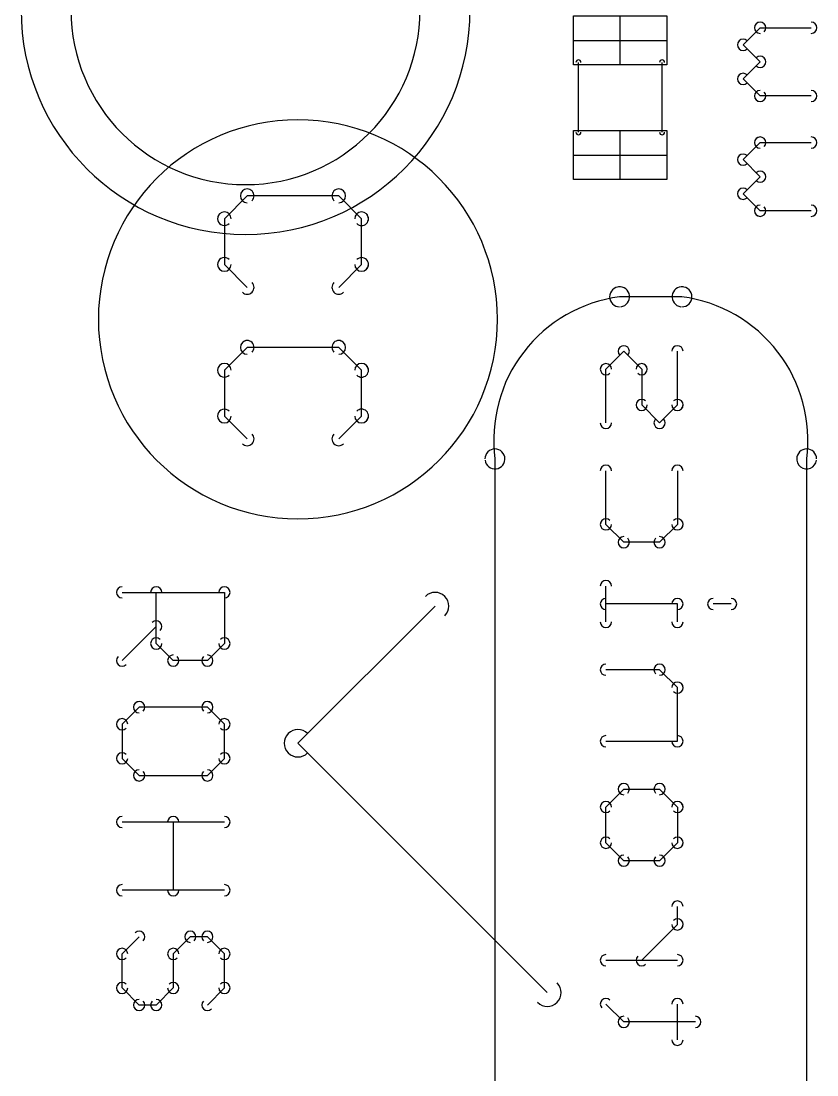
# Model space of a CAD drawing. Header units: inches. Extents: x 0 to 2.1, y -0.07 to 2.7.
# Drawn here: x 0.91 to 1.2291, y 1.058 to 1.4806 of the extents above; entities that cross this region are included whole.
import ezdxf

# ---------------------------------------------------------------- set-up
doc = ezdxf.new("R2010")
doc.units = ezdxf.units.IN
doc.header["$LTSCALE"] = 0.03937
doc.header["$MEASUREMENT"] = 0
for name, color, linetype, true_color in [('freetronics11$components$ghosts', 9, 'Continuous', 0xbebebe), ('freetronics11$dxf$0', 18, 'Continuous', 0x000000), ('freetronics11$screen', 52, 'Continuous', 0xd7d71f)]:
    doc.layers.add(name, color=color, linetype=linetype, true_color=true_color)

# ---------------------------------------------------------------- blocks, each defined once
blk = doc.blocks.new('RECT')
at = {"layer": 'freetronics11$dxf$0', "color": 0, "linetype": 'ByBlock', "lineweight": -2}
for p, q in [((0.5, 0.5), (-0.5, 0.5)), ((-0.5, 0.5), (-0.5, -0.5)), ((0, -0.5), (0, 0.5)), ((0.5, -0.5), (0.5, 0.5)), ((-0.5, 0), (0.5, 0)), ((-0.5, -0.5), (0.5, -0.5))]:
    blk.add_line(p, q, dxfattribs=at)

msp = doc.modelspace()

# ---------------------------------------------------------------- linework, layer by layer
at = {"layer": 'freetronics11$components$ghosts'}
for p, q in [((1.1335, 1.43598, -0.06457), (1.1335, 1.46402, -0.06457)), ((1.16701, 1.43598, -0.06457), (1.16701, 1.46402, -0.06457))]:
    msp.add_line(p, q, dxfattribs=at)
for centre, start, end in [((1.1335, 1.46402, -0.06457), 0, 180), ((1.16701, 1.46402, -0.06457), 0, 180), ((1.1335, 1.43598, -0.06457), 180, 0), ((1.16701, 1.43598, -0.06457), 180, 0)]:
    msp.add_arc(centre, 0.001, start, end, dxfattribs=at)
at = {"layer": 'freetronics11$screen'}
for p, q in [((1.1995, 1.47106, -0.0642), (1.20634, 1.4779, -0.0642)), ((1.20634, 1.4779, -0.0642), (1.22686, 1.4779, -0.0642)), ((1.20634, 1.46422, -0.0642), (1.1995, 1.47106, -0.0642)), ((1.1995, 1.45738, -0.0642), (1.20634, 1.46422, -0.0642)), ((1.20634, 1.45054, -0.0642), (1.1995, 1.45738, -0.0642)), ((1.22686, 1.45054, -0.0642), (1.20634, 1.45054, -0.0642)), ((1.1995, 1.42502, -0.0642), (1.20634, 1.43186, -0.0642)), ((1.20634, 1.43186, -0.0642), (1.22686, 1.43186, -0.0642)), ((1.20634, 1.41818, -0.0642), (1.1995, 1.42502, -0.0642)), ((1.1995, 1.41134, -0.0642), (1.20634, 1.41818, -0.0642)), ((1.00067, 1.4105), (0.9915, 1.40133)), ((1.03737, 1.4105), (1.00067, 1.4105)), ((1.04655, 1.40133), (1.03737, 1.4105)), ((1.20634, 1.4045, -0.0642), (1.1995, 1.41134, -0.0642)), ((1.22686, 1.4045, -0.0642), (1.20634, 1.4045, -0.0642)), ((0.9915, 1.40133), (0.9915, 1.38298)), ((1.04655, 1.38298), (1.04655, 1.40133)), ((0.9915, 1.38298), (1.00067, 1.3738)), ((1.03737, 1.3738), (1.04655, 1.38298)), ((1.175, 1.37, -0.0642), (1.15, 1.37, -0.0642)), ((1.00067, 1.34973), (0.9915, 1.34055)), ((1.03737, 1.34973), (1.00067, 1.34973)), ((1.04655, 1.34055), (1.03737, 1.34973)), ((1.1445, 1.34099, -0.0642), (1.15167, 1.34816, -0.0642)), ((1.15167, 1.34816, -0.0642), (1.15884, 1.34099, -0.0642)), ((1.17319, 1.32664, -0.0642), (1.17319, 1.34816, -0.0642)), ((0.9915, 1.34055), (0.9915, 1.32221)), ((1.04655, 1.32221), (1.04655, 1.34055)), ((1.1445, 1.31947, -0.0642), (1.1445, 1.34099, -0.0642)), ((1.15884, 1.34099, -0.0642), (1.15884, 1.32664, -0.0642)), ((1.15884, 1.32664, -0.0642), (1.16602, 1.31947, -0.0642)), ((1.16602, 1.31947, -0.0642), (1.17319, 1.32664, -0.0642)), ((0.9915, 1.32221), (1.00067, 1.31303)), ((1.03737, 1.31303), (1.04655, 1.32221)), ((1.1, 1.305, -0.0642), (1.1, 0.945, -0.0642)), ((1.225, 0.945, -0.0642), (1.225, 1.305, -0.0642)), ((1.1445, 1.27876, -0.0642), (1.1445, 1.30028, -0.0642)), ((1.17319, 1.30028, -0.0642), (1.17319, 1.27876, -0.0642)), ((1.15167, 1.27159, -0.0642), (1.1445, 1.27876, -0.0642)), ((1.17319, 1.27876, -0.0642), (1.16602, 1.27159, -0.0642)), ((1.16602, 1.27159, -0.0642), (1.15167, 1.27159, -0.0642)), ((0.9505, 1.2515), (0.99154, 1.2515)), ((0.96418, 1.23098), (0.96418, 1.2515)), ((0.99154, 1.2515), (0.99154, 1.23098)), ((1.1445, 1.23967, -0.0642), (1.1445, 1.25401, -0.0642)), ((1.17319, 1.24684, -0.0642), (1.1445, 1.24684, -0.0642)), ((1.17319, 1.23967, -0.0642), (1.17319, 1.24684, -0.0642)), ((1.19471, 1.24684, -0.0642), (1.18754, 1.24684, -0.0642)), ((1.076, 1.246), (1.021, 1.191)), ((0.96418, 1.23782), (0.9505, 1.22414)), ((0.97102, 1.22414), (0.96418, 1.23098)), ((0.99154, 1.23098), (0.9847, 1.22414)), ((0.9847, 1.22414), (0.97102, 1.22414)), ((1.16602, 1.22048, -0.0642), (1.1445, 1.22048, -0.0642)), ((1.17319, 1.2133, -0.0642), (1.16602, 1.22048, -0.0642)), ((1.17319, 1.19179, -0.0642), (1.17319, 1.2133, -0.0642)), ((0.95734, 1.20546), (0.9505, 1.19862)), ((0.9847, 1.20546), (0.95734, 1.20546)), ((0.99154, 1.19862), (0.9847, 1.20546)), ((0.9505, 1.19862), (0.9505, 1.18494)), ((0.99154, 1.18494), (0.99154, 1.19862)), ((1.1445, 1.19179, -0.0642), (1.17319, 1.19179, -0.0642)), ((1.021, 1.191), (1.121, 1.091)), ((0.9505, 1.18494), (0.95734, 1.1781)), ((0.9847, 1.1781), (0.99154, 1.18494)), ((0.95734, 1.1781), (0.9847, 1.1781)), ((1.1445, 1.16542, -0.0642), (1.15167, 1.1726, -0.0642)), ((1.15167, 1.1726, -0.0642), (1.16602, 1.1726, -0.0642)), ((1.16602, 1.1726, -0.0642), (1.17319, 1.16542, -0.0642)), ((1.1445, 1.15108, -0.0642), (1.1445, 1.16542, -0.0642)), ((1.17319, 1.16542, -0.0642), (1.17319, 1.15108, -0.0642)), ((0.9505, 1.15942), (0.99154, 1.15942)), ((0.97102, 1.15942), (0.97102, 1.13207)), ((1.15167, 1.1439, -0.0642), (1.1445, 1.15108, -0.0642)), ((1.17319, 1.15108, -0.0642), (1.16602, 1.1439, -0.0642)), ((1.16602, 1.1439, -0.0642), (1.15167, 1.1439, -0.0642)), ((0.99154, 1.13207), (0.9505, 1.13207)), ((1.17319, 1.11835, -0.0642), (1.17319, 1.12552, -0.0642)), ((1.15884, 1.104, -0.0642), (1.17319, 1.11835, -0.0642)), ((0.9505, 1.10654), (0.95734, 1.11338)), ((0.97786, 1.11338), (0.97102, 1.10654)), ((0.9847, 1.11338), (0.97786, 1.11338)), ((0.99154, 1.10654), (0.9847, 1.11338)), ((0.9505, 1.09286), (0.9505, 1.10654)), ((0.97102, 1.10654), (0.97102, 1.09286)), ((0.99154, 1.09286), (0.99154, 1.10654)), ((1.1445, 1.104, -0.0642), (1.17319, 1.104, -0.0642)), ((0.95734, 1.08603), (0.9505, 1.09286)), ((0.97102, 1.09286), (0.96418, 1.08603)), ((0.9847, 1.08603), (0.99154, 1.09286)), ((0.96418, 1.08603), (0.95734, 1.08603)), ((1.15167, 1.07926, -0.0642), (1.1445, 1.08643, -0.0642)), ((1.17319, 1.07208, -0.0642), (1.17319, 1.08643, -0.0642)), ((1.18036, 1.07926, -0.0642), (1.15167, 1.07926, -0.0642))]:
    msp.add_line(p, q, dxfattribs=at)
for centre, radius, start, end in [((1, 1.485, -0.0642), 0.09, 180, 0), ((1, 1.485, -0.0642), 0.07, 180, 0), ((1.20634, 1.4779, -0.0642), 0.00225, 90, 270), ((1.20634, 1.4779, -0.0642), 0.00225, 315, 135), ((1.22686, 1.4779, -0.0642), 0.00225, 270, 90), ((1.1995, 1.47106, -0.0642), 0.00225, 45, 225), ((1.1995, 1.47106, -0.0642), 0.00225, 135, 315), ((1.20634, 1.46422, -0.0642), 0.00225, 315.009, 135.009), ((1.20634, 1.46422, -0.0642), 0.00225, 224.991, 44.991), ((1.1995, 1.45738, -0.0642), 0.00225, 45, 225), ((1.1995, 1.45738, -0.0642), 0.00225, 135, 315), ((1.20634, 1.45054, -0.0642), 0.00225, 90, 270), ((1.20634, 1.45054, -0.0642), 0.00225, 225, 45), ((1.22686, 1.45054, -0.0642), 0.00225, 270, 90), ((1.021, 1.361), 0.08, 0, 180), ((1.20634, 1.43186, -0.0642), 0.00225, 90, 270), ((1.20634, 1.43186, -0.0642), 0.00225, 315, 135), ((1.22686, 1.43186, -0.0642), 0.00225, 270, 90), ((1.1995, 1.42502, -0.0642), 0.00225, 45, 225), ((1.1995, 1.42502, -0.0642), 0.00225, 135, 315), ((1.20634, 1.41818, -0.0642), 0.00225, 315, 135), ((1.20634, 1.41818, -0.0642), 0.00225, 225, 45), ((1.00067, 1.4105), 0.00275, 90, 270), ((1.00067, 1.4105), 0.00275, 314.9926, 134.9926), ((1.03737, 1.4105), 0.00275, 45.0074, 225.0074), ((1.03737, 1.4105), 0.00275, 270, 90), ((1.1995, 1.41134, -0.0642), 0.00225, 45, 225), ((1.1995, 1.41134, -0.0642), 0.00225, 135, 315), ((0.9915, 1.40133), 0.00275, 0, 180), ((0.9915, 1.40133), 0.00275, 135.0074, 315.0074), ((1.04655, 1.40133), 0.00275, 0, 180), ((1.04655, 1.40133), 0.00275, 224.9926, 44.9926), ((1.20634, 1.4045, -0.0642), 0.00225, 90, 270), ((1.20634, 1.4045, -0.0642), 0.00225, 225, 45), ((1.22686, 1.4045, -0.0642), 0.00225, 270, 90), ((0.9915, 1.38298), 0.00275, 44.9926, 224.9926), ((0.9915, 1.38298), 0.00275, 180, 0), ((1.04655, 1.38298), 0.00275, 180, 0), ((1.04655, 1.38298), 0.00275, 315.0074, 135.0074), ((1.00067, 1.3738), 0.00275, 225.0074, 45.0074), ((1.03737, 1.3738), 0.00275, 134.9926, 314.9926), ((1.15, 1.37, -0.0642), 0.004, 90, 270), ((1.15, 1.37, -0.0642), 0.004, 277.4271, 97.4271), ((1.175, 1.37, -0.0642), 0.004, 82.5729, 262.5729), ((1.175, 1.37, -0.0642), 0.004, 270, 90), ((1.1575, 1.3125, -0.0642), 0.05799, 97.4314, 187.4315), ((1.1675, 1.3125, -0.0642), 0.05799, 352.5685, 82.5686), ((1.021, 1.361), 0.08, 180, 0), ((1.00067, 1.34973), 0.00275, 90, 270), ((1.00067, 1.34973), 0.00275, 315, 135), ((1.03737, 1.34973), 0.00275, 45, 225), ((1.03737, 1.34973), 0.00275, 270, 90), ((1.15167, 1.34816, -0.0642), 0.00225, 45, 225), ((1.15167, 1.34816, -0.0642), 0.00225, 315, 135), ((1.17319, 1.34816, -0.0642), 0.00225, 0, 180), ((0.9915, 1.34055), 0.00275, 0, 180), ((0.9915, 1.34055), 0.00275, 135.0074, 315.0074), ((1.04655, 1.34055), 0.00275, 0, 180), ((1.04655, 1.34055), 0.00275, 224.9926, 44.9926), ((1.1445, 1.34099, -0.0642), 0.00225, 0, 180), ((1.1445, 1.34099, -0.0642), 0.00225, 135, 315), ((1.15884, 1.34099, -0.0642), 0.00225, 0, 180), ((1.15884, 1.34099, -0.0642), 0.00225, 225, 45), ((1.15884, 1.32664, -0.0642), 0.00225, 45, 225), ((1.17319, 1.32664, -0.0642), 0.00225, 315, 135), ((0.9915, 1.3222), 0.00275, 44.9926, 224.9926), ((1.04655, 1.3222), 0.00275, 315.0074, 135.0074), ((1.15884, 1.32664, -0.0642), 0.00225, 180, 0), ((1.17319, 1.32664, -0.0642), 0.00225, 180, 0), ((0.9915, 1.32221), 0.00275, 180, 0), ((1.04655, 1.32221), 0.00275, 180, 0), ((1.1445, 1.31947, -0.0642), 0.00225, 180, 0), ((1.16602, 1.31947, -0.0642), 0.00225, 135, 315), ((1.16602, 1.31947, -0.0642), 0.00225, 225, 45), ((1.00067, 1.31303), 0.00275, 225, 45), ((1.03737, 1.31303), 0.00275, 135, 315), ((1.1, 1.305, -0.0642), 0.004, 0, 180), ((1.225, 1.305, -0.0642), 0.004, 0, 180), ((1.1, 1.305, -0.0642), 0.004, 187.4271, 7.4271), ((1.1445, 1.30028, -0.0642), 0.00225, 0, 180), ((1.17319, 1.30028, -0.0642), 0.00225, 0, 180), ((1.225, 1.305, -0.0642), 0.004, 172.5729, 352.5729), ((1.1445, 1.27876, -0.0642), 0.00225, 45, 225), ((1.17319, 1.27876, -0.0642), 0.00225, 315, 135), ((1.1445, 1.27876, -0.0642), 0.00225, 180, 0), ((1.17319, 1.27876, -0.0642), 0.00225, 180, 0), ((1.15167, 1.27159, -0.0642), 0.00225, 90, 270), ((1.15167, 1.27159, -0.0642), 0.00225, 225, 45), ((1.16602, 1.27159, -0.0642), 0.00225, 135, 315), ((1.16602, 1.27159, -0.0642), 0.00225, 270, 90), ((1.1445, 1.25401, -0.0642), 0.00225, 0, 180), ((0.9505, 1.2515), 0.00225, 90, 270), ((0.96418, 1.2515), 0.00225, 0, 180), ((0.99154, 1.2515), 0.00225, 0, 180), ((0.99154, 1.2515), 0.00225, 270, 90), ((1.076, 1.246), 0.0055, 315, 135), ((1.1445, 1.24684, -0.0642), 0.00225, 90, 270), ((1.17319, 1.24684, -0.0642), 0.00225, 0, 180), ((1.17319, 1.24684, -0.0642), 0.00225, 270, 90), ((1.18754, 1.24684, -0.0642), 0.00225, 90, 270), ((1.19471, 1.24684, -0.0642), 0.00225, 270, 90), ((0.96418, 1.23782), 0.00225, 315, 135), ((1.1445, 1.23967, -0.0642), 0.00225, 180, 0), ((1.17319, 1.23967, -0.0642), 0.00225, 180, 0), ((0.96418, 1.23098), 0.00225, 45, 225), ((0.96418, 1.23098), 0.00225, 180, 0), ((0.99154, 1.23098), 0.00225, 180, 0), ((0.99154, 1.23098), 0.00225, 315, 135), ((0.9505, 1.22414), 0.00225, 135, 315), ((0.97102, 1.22414), 0.00225, 90, 270), ((0.97102, 1.22414), 0.00225, 225, 45), ((0.9847, 1.22414), 0.00225, 135, 315), ((0.9847, 1.22414), 0.00225, 270, 90), ((1.1445, 1.22048, -0.0642), 0.00225, 90, 270), ((1.16602, 1.22048, -0.0642), 0.00225, 45, 225), ((1.16602, 1.22048, -0.0642), 0.00225, 270, 90), ((1.17319, 1.2133, -0.0642), 0.00225, 0, 180), ((1.17319, 1.2133, -0.0642), 0.00225, 225, 45), ((0.95734, 1.20546), 0.00225, 90, 270), ((0.95734, 1.20546), 0.00225, 315, 135), ((0.9847, 1.20546), 0.00225, 45, 225), ((0.9847, 1.20546), 0.00225, 270, 90), ((0.9505, 1.19862), 0.00225, 0, 180), ((0.9505, 1.19862), 0.00225, 135, 315), ((0.99154, 1.19862), 0.00225, 0, 180), ((0.99154, 1.19862), 0.00225, 225, 45), ((1.021, 1.191), 0.0055, 45, 225), ((1.021, 1.191), 0.0055, 135, 315), ((1.1445, 1.19179, -0.0642), 0.00225, 90, 270), ((1.17319, 1.19179, -0.0642), 0.00225, 180, 0), ((1.17319, 1.19179, -0.0642), 0.00225, 270, 90), ((0.9505, 1.18494), 0.00225, 45, 225), ((0.9505, 1.18494), 0.00225, 180, 0), ((0.99154, 1.18494), 0.00225, 180, 0), ((0.99154, 1.18494), 0.00225, 315, 135), ((0.95734, 1.1781), 0.00225, 90, 270), ((0.95734, 1.1781), 0.00225, 225, 45), ((0.9847, 1.1781), 0.00225, 135, 315), ((0.9847, 1.1781), 0.00225, 270, 90), ((1.15167, 1.1726, -0.0642), 0.00225, 90, 270), ((1.15167, 1.1726, -0.0642), 0.00225, 315, 135), ((1.16602, 1.1726, -0.0642), 0.00225, 45, 225), ((1.16602, 1.1726, -0.0642), 0.00225, 270, 90), ((1.1445, 1.16542, -0.0642), 0.00225, 0, 180), ((1.1445, 1.16542, -0.0642), 0.00225, 135, 315), ((1.17319, 1.16542, -0.0642), 0.00225, 0, 180), ((1.17319, 1.16542, -0.0642), 0.00225, 225, 45), ((0.9505, 1.15942), 0.00225, 90, 270), ((0.97102, 1.15942), 0.00225, 0, 180), ((0.99154, 1.15942), 0.00225, 270, 90), ((1.1445, 1.15108, -0.0642), 0.00225, 45, 225), ((1.1445, 1.15108, -0.0642), 0.00225, 180, 0), ((1.17319, 1.15108, -0.0642), 0.00225, 180, 0), ((1.17319, 1.15108, -0.0642), 0.00225, 315, 135), ((1.15167, 1.1439, -0.0642), 0.00225, 90, 270), ((1.15167, 1.1439, -0.0642), 0.00225, 225, 45), ((1.16602, 1.1439, -0.0642), 0.00225, 135, 315), ((1.16602, 1.1439, -0.0642), 0.00225, 270, 90), ((0.9505, 1.13207), 0.00225, 90, 270), ((0.99154, 1.13207), 0.00225, 270, 90), ((0.97102, 1.13207), 0.00225, 180, 0), ((1.17319, 1.12552, -0.0642), 0.00225, 0, 180), ((1.17319, 1.11835, -0.0642), 0.00225, 315, 135), ((0.95734, 1.11338), 0.00225, 315, 135), ((0.97786, 1.11338), 0.00225, 90, 270), ((0.97786, 1.11338), 0.00225, 315, 135), ((0.9847, 1.11338), 0.00225, 45, 225), ((0.9847, 1.11338), 0.00225, 270, 90), ((1.17319, 1.11835, -0.0642), 0.00225, 180, 0), ((0.9505, 1.10654), 0.00225, 0, 180), ((0.9505, 1.10654), 0.00225, 135, 315), ((0.97102, 1.10654), 0.00225, 0, 180), ((0.97102, 1.10654), 0.00225, 135, 315), ((0.99154, 1.10654), 0.00225, 0, 180), ((0.99154, 1.10654), 0.00225, 225, 45), ((1.1445, 1.104, -0.0642), 0.00225, 90, 270), ((1.15884, 1.104, -0.0642), 0.00225, 135, 315), ((1.17319, 1.104, -0.0642), 0.00225, 270, 90), ((0.9505, 1.09286), 0.00225, 45, 225), ((0.97102, 1.09286), 0.00225, 315, 135), ((0.99154, 1.09286), 0.00225, 315, 135), ((1.121, 1.091), 0.0055, 225, 45), ((0.9505, 1.09286), 0.00225, 180, 0), ((0.97102, 1.09286), 0.00225, 180, 0), ((0.99154, 1.09286), 0.00225, 180, 0), ((0.95734, 1.08603), 0.00225, 90, 270), ((0.95734, 1.08603), 0.00225, 225, 45), ((0.96418, 1.08603), 0.00225, 135, 315), ((0.96418, 1.08603), 0.00225, 270, 90), ((0.9847, 1.08603), 0.00225, 135, 315), ((1.1445, 1.08643, -0.0642), 0.00225, 45, 225), ((1.17319, 1.08643, -0.0642), 0.00225, 0, 180), ((1.15167, 1.07926, -0.0642), 0.00225, 90, 270), ((1.15167, 1.07926, -0.0642), 0.00225, 225, 45), ((1.18036, 1.07926, -0.0642), 0.00225, 270, 90), ((1.17319, 1.07208, -0.0642), 0.00225, 180, 0)]:
    msp.add_arc(centre, radius, start, end, dxfattribs=at)

# ---------------------------------------------------------------- block references
at = {"layer": 'freetronics11$components$ghosts', "extrusion": (0, 0, -1), "xscale": 0.019689, "yscale": 0.037402, "rotation": 90}
for p in [(-1.1502, 1.47284, 0.06457), (-1.1502, 1.42684, 0.06457)]:
    msp.add_blockref('RECT', p, dxfattribs=at)

doc.saveas('drawing.dxf')
